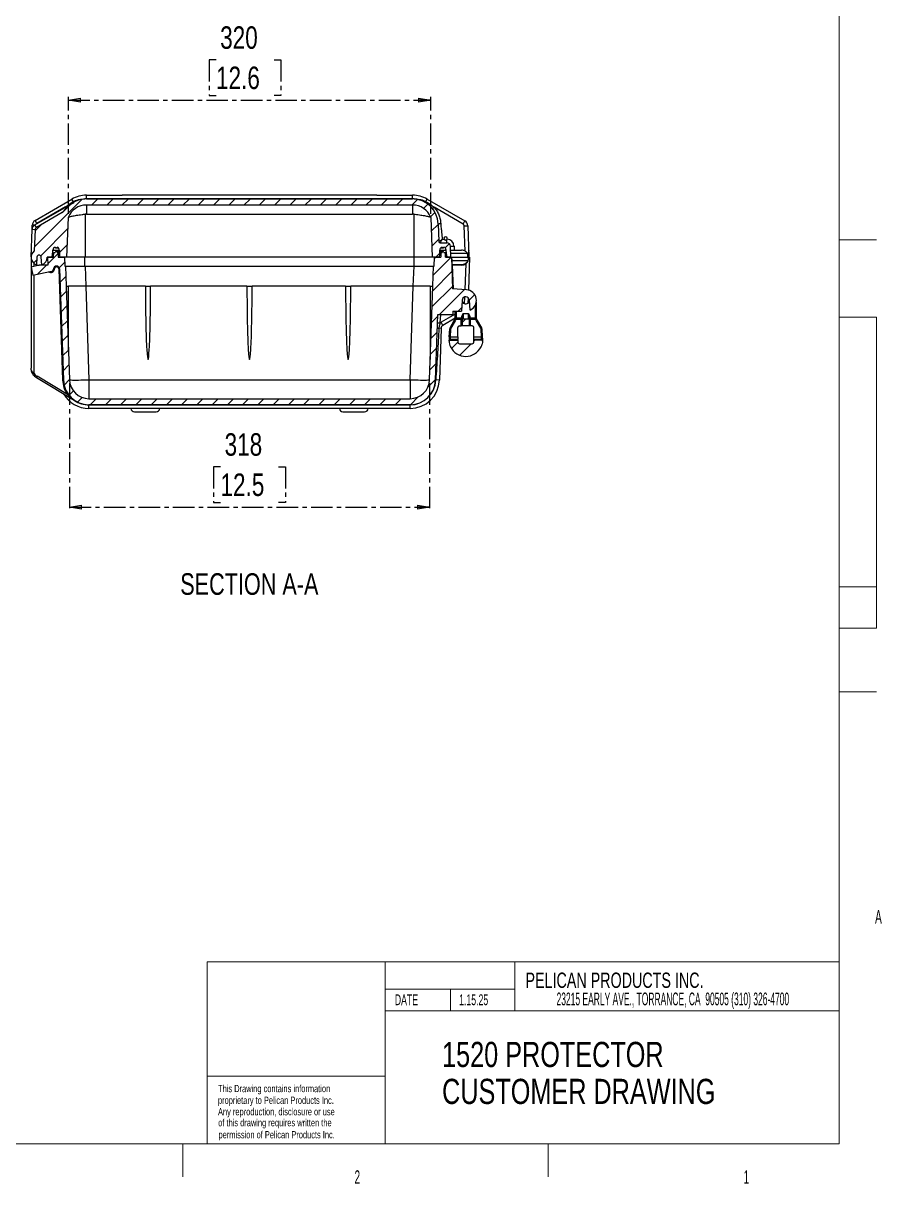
# Model space of a CAD drawing. Header units: millimetres. Extents: x 12 to 854, y 4 to 555.
# Drawn here: x 601.4 to 854.2, y 5.6 to 347.2 of the extents above; entities that cross this region are included whole.
import ezdxf

# ---------------------------------------------------------------- set-up
doc = ezdxf.new("R2010")
doc.units = ezdxf.units.MM
doc.linetypes.add('CENTER', pattern=[10.16, 6.35, -1.27, 1.27, -1.27])
doc.layers.add('DEFAULT_1', color=7, linetype='CENTER')
doc.styles.add('SLDTEXTSTYLE0', font='TXT', dxfattribs={"width": 0.497368})
doc.styles.add('SLDTEXTSTYLE1', font='TXT', dxfattribs={"width": 0.7})
doc.styles.add('SLDTEXTSTYLE2', font='TXT', dxfattribs={"width": 0.75})
doc.styles.add('SLDTEXTSTYLE3', font='TXT', dxfattribs={"width": 0.56})
doc.styles.add('SLDTEXTSTYLE4', font='TXT', dxfattribs={"width": 0.605})
doc.dimstyles.new('SLDDIMSTYLE0', dxfattribs={"dimtxt": 6.614583, "dimasz": 3.556, "dimexe": 0, "dimexo": 0.0625, "dimgap": 1.653646, "dimtad": 1, "dimdec": 0, "dimlfac": 3, "dimrnd": 1e-09, "dimzin": 12, "dimdsep": 46, "dimtxsty": 'SLDTEXTSTYLE2', "dimblk1": 'CLOSED', "dimblk2": 'CLOSED', "dimsah": 1, "dimcen": 0.09, "dimadec": 0, "dimazin": 3, "dimtfac": 1, "dimtdec": 0, "dimtofl": 0, "dimtmove": 0, "dimatfit": 3, "dimldrblk": 'CLOSED', "dimfxl": 1, "dimfrac": 2, "dimtolj": 1, "dimtzin": 12, "dimarcsym": 0})

# ---------------------------------------------------------------- blocks, each defined once
blk = doc.blocks.new('SW_NOTE_0')
at = {"color": 0, "linetype": 'Continuous', "lineweight": 0, "char_height": 7.4083, "attachment_point": 1, "style": 'SLDTEXTSTYLE2'}
for s, insert in [('1520 PROTECTOR', (0, 9.55)), ('CUSTOMER DRAWING', (0, -1.33))]:
    blk.add_mtext(s, dxfattribs=dict(at, insert=insert))
blk = doc.blocks.new('_Closed')
at = {"color": 0, "linetype": 'ByBlock', "lineweight": -2}
for p, q in [((-1, 0.166667), (0, 0)), ((-1, 0.166667), (-1, -0.166667)), ((0, 0), (-1, -0.166667)), ((0, 0), (-1, 0))]:
    blk.add_line(p, q, dxfattribs=at)
blk = doc.blocks.new('_D_3')
at = {"layer": 'DEFAULT_1'}
for p, q in [((658.16, 336.44), (656.15, 336.44)), ((656.15, 336.44), (656.15, 325.93)), ((675.26, 336.44), (677.27, 336.44)), ((677.27, 336.44), (677.27, 325.93)), ((614.68, 291.09), (614.68, 325.59)), ((614.68, 324.59), (721.38, 324.59)), ((656.15, 325.93), (658.16, 325.93)), ((677.27, 325.93), (675.26, 325.93)), ((721.38, 291.09), (721.38, 325.59))]:
    blk.add_line(p, q, dxfattribs=at)
at = {"layer": 'DEFAULT_1', "xscale": 3.556, "yscale": 3.556, "rotation": 180}
blk.add_blockref('_Closed', (614.68, 324.59, 33.4), dxfattribs=at)
at = {"layer": 'DEFAULT_1', "xscale": 3.556, "yscale": 3.556}
blk.add_blockref('_Closed', (721.38, 324.59, 33.4), dxfattribs=at)
at = {"layer": 'DEFAULT_1', "char_height": 6.615, "attachment_point": 1, "style": 'SLDTEXTSTYLE2'}
for s, insert in [('320', (659.38, 346.31)), ('12.6', (658.16, 334.46))]:
    blk.add_mtext(s, dxfattribs=dict(at, insert=insert))
blk = doc.blocks.new('_D_4')
at = {"layer": 'DEFAULT_1'}
for p, q in [((615.01, 241.28), (615.01, 203.83)), ((721.04, 241.28), (721.04, 203.83)), ((659.48, 216.68), (657.46, 216.68)), ((657.46, 216.68), (657.46, 206.17)), ((676.58, 216.68), (678.59, 216.68)), ((678.59, 216.68), (678.59, 206.17)), ((657.46, 206.17), (659.48, 206.17)), ((678.59, 206.17), (676.58, 206.17)), ((615.01, 204.83), (721.04, 204.83))]:
    blk.add_line(p, q, dxfattribs=at)
at = {"layer": 'DEFAULT_1', "xscale": 3.556, "yscale": 3.556, "rotation": 180}
blk.add_blockref('_Closed', (615.01, 204.83, 33.4), dxfattribs=at)
at = {"layer": 'DEFAULT_1', "xscale": 3.556, "yscale": 3.556}
blk.add_blockref('_Closed', (721.04, 204.83, 33.4), dxfattribs=at)
at = {"layer": 'DEFAULT_1', "char_height": 6.615, "attachment_point": 1, "style": 'SLDTEXTSTYLE2'}
for s, insert in [('318', (660.69, 226.55)), ('12.5', (659.48, 214.7))]:
    blk.add_mtext(s, dxfattribs=dict(at, insert=insert))

msp = doc.modelspace()

# ---------------------------------------------------------------- hatches: boundary and pattern name
at = {"layer": 'DEFAULT_1', "linetype": 'Continuous', "lineweight": 18}
h = msp.add_hatch(dxfattribs=at)
h.set_pattern_fill('ANSI31', color=256, style=0)
edge = h.paths.add_edge_path(flags=0)
edge.add_line((716.03, 295.49), (620.02, 295.49))
edge.add_arc((620.02, 287.96), 7.54, 90, 139.0954)
edge.add_spline(control_points=[(614.33, 292.89), (614.25, 292.8), (614.16, 292.71), (614.08, 292.62), (613.99, 292.53), (613.91, 292.44), (613.82, 292.36), (613.65, 292.19), (613.47, 292.02), (613.29, 291.85), (613.17, 291.74), (613.05, 291.62), (612.91, 291.54)], knot_values=[0, 0, 0, 0, 0.001105, 0.001105, 0.001105, 0.002209, 0.002209, 0.002209, 0.004413, 0.004413, 0.004413, 0.005872, 0.005872, 0.005872, 0.005872], weights=[1, 1, 1, 1, 1, 1, 1, 1, 1, 1, 1, 1, 1], degree=3, periodic=0)
edge.add_line((612.91, 291.54), (605.28, 287.13))
edge.add_arc((605.69, 286.42), 0.82, 120, 178)
edge.add_line((604.87, 286.45), (604.65, 280.24))
edge.add_arc((606.08, 278.35), 2.37, 127.1596, 251.4632)
edge.add_line((605.33, 276.1), (605.45, 278.38))
edge.add_arc((606.08, 278.35), 0.635, 3, 177, ccw=False)
edge.add_line((606.72, 278.38), (606.84, 276.1))
edge.add_arc((606.08, 278.35), 2.37, 288.5368, 360)
edge.add_line((608.45, 278.35), (609.73, 278.35))
edge.add_line((609.73, 278.35), (609.97, 278.77))
edge.add_line((609.97, 278.77), (610.12, 280.45))
edge.add_arc((611.09, 280.37), 0.974, 104.9894, 175, ccw=False)
edge.add_arc((611.09, 281.34), 0.254, 187.4947, 352.5053)
edge.add_arc((611.09, 280.37), 0.974, 0, 75.0106, ccw=False)
edge.add_line((612.06, 280.37), (612.06, 278.77))
edge.add_line((612.06, 278.77), (612.31, 278.35))
edge.add_line((612.31, 278.35), (614.27, 278.35))
edge.add_line((614.27, 278.35), (614.68, 290.09))
edge.add_arc((620.02, 287.96), 5.76, 90, 158.2562, ccw=False)
edge.add_line((620.02, 293.71), (716.03, 293.71))
edge.add_arc((716.03, 287.96), 5.76, 21.7438, 90, ccw=False)
edge.add_line((721.38, 290.09), (721.79, 278.35))
edge.add_line((721.79, 278.35), (723.75, 278.35))
edge.add_line((723.75, 278.35), (723.99, 278.77))
edge.add_line((723.99, 278.77), (723.99, 280.37))
edge.add_arc((724.97, 280.37), 0.974, 104.9894, 180, ccw=False)
edge.add_arc((724.97, 281.34), 0.254, 187.4947, 352.5053)
edge.add_arc((724.97, 280.37), 0.974, 5, 75.0106, ccw=False)
edge.add_line((725.94, 280.45), (726.08, 278.77))
edge.add_line((726.08, 278.77), (726.33, 278.35))
edge.add_line((726.33, 278.35), (727.29, 278.35))
edge.add_line((727.29, 278.35), (727.18, 281.6))
edge.add_arc((726.16, 281.56), 1.02, 2, 90)
edge.add_line((726.16, 282.58), (724.17, 282.58))
edge.add_arc((724.17, 283), 0.423, 182, 270, ccw=False)
edge.add_line((723.75, 282.99), (723.56, 288.22))
edge.add_arc((716.03, 287.96), 7.54, 2, 90)
h = msp.add_hatch(dxfattribs=at)
h.set_pattern_fill('ANSI31', color=256, style=0)
edge = h.paths.add_edge_path(flags=0)
edge.add_line((724.71, 279.72), (724.38, 279.72))
edge.add_line((724.38, 279.72), (724.33, 278.35))
edge.add_line((724.33, 278.35), (722.52, 278.35))
edge.add_line((722.52, 278.35), (722.42, 275.7))
edge.add_line((722.42, 275.7), (722.21, 275.7))
edge.add_line((722.21, 275.7), (722.01, 269.88))
edge.add_line((722.01, 269.88), (721.04, 242.28))
edge.add_arc((715.29, 242.48), 5.76, 270, 358, ccw=False)
edge.add_line((715.29, 236.72), (620.76, 236.72))
edge.add_arc((620.76, 242.48), 5.76, 182, 270, ccw=False)
edge.add_line((615.01, 242.28), (614.04, 269.88))
edge.add_line((614.04, 269.88), (613.84, 275.7))
edge.add_line((613.84, 275.7), (613.63, 275.7))
edge.add_line((613.63, 275.7), (613.53, 278.35))
edge.add_line((613.53, 278.35), (611.72, 278.35))
edge.add_line((611.72, 278.35), (611.67, 279.72))
edge.add_line((611.67, 279.72), (611.34, 279.72))
edge.add_arc((611.09, 279.72), 0.254, 0, 180)
edge.add_line((610.83, 279.72), (610.36, 279.72))
edge.add_line((610.36, 279.72), (610.31, 278.35))
edge.add_line((610.31, 278.35), (608.58, 278.35))
edge.add_line((608.58, 278.35), (608.66, 275.98))
edge.add_line((608.66, 275.98), (606.08, 275.98))
edge.add_line((606.08, 275.98), (603.71, 275.47))
edge.add_line((603.71, 275.47), (604.21, 273.11))
edge.add_line((604.21, 273.11), (609.2, 274.17))
edge.add_arc((609.51, 274.92), 0.804, 247.9299, 357.6294)
edge.add_line((610.31, 274.88), (610.31, 274.9))
edge.add_arc((611.2, 274.87), 0.89, 2, 178, ccw=False)
edge.add_line((612.09, 274.9), (613.23, 242.22))
edge.add_arc((620.76, 242.48), 7.54, 182, 270)
edge.add_line((620.76, 234.95), (715.29, 234.95))
edge.add_arc((715.29, 242.48), 7.54, 270, 358)
edge.add_line((722.82, 242.22), (723.49, 261.46))
edge.add_line((723.49, 261.46), (727.91, 261.46))
edge.add_line((727.91, 261.46), (727.91, 262.51))
edge.add_line((727.91, 262.51), (730.43, 262.51))
edge.add_line((730.43, 262.51), (730.64, 265.65))
edge.add_arc((731.7, 265.65), 1.06, 4, 180, ccw=False)
edge.add_line((732.76, 265.72), (732.96, 262.78))
edge.add_arc((731.7, 265.65), 3.13, 293.7452, 446)
edge.add_line((731.92, 268.77), (727.79, 269.06))
edge.add_line((727.79, 269.06), (727.47, 278.35))
edge.add_line((727.47, 278.35), (725.74, 278.35))
edge.add_line((725.74, 278.35), (725.69, 279.72))
edge.add_line((725.69, 279.72), (725.22, 279.72))
edge.add_arc((724.96, 279.72), 0.254, 0, 180)
h = msp.add_hatch(dxfattribs=at)
h.set_pattern_fill('ANSI31', color=256, style=0)
edge = h.paths.add_edge_path(flags=0)
edge.add_spline(control_points=[(730.9, 260.27), (730.9, 260.27), (730.89, 260.27), (730.89, 260.27), (730.86, 260.27), (730.83, 260.27), (730.81, 260.26), (730.79, 260.25), (730.77, 260.24), (730.76, 260.23), (730.74, 260.22), (730.71, 260.2), (730.7, 260.17), (730.68, 260.15), (730.67, 260.12), (730.66, 260.1), (730.65, 260.07), (730.64, 260.04), (730.64, 260.02)], knot_values=[0.004331, 0.004331, 0.004331, 0.004331, 0.004354, 0.004354, 0.004354, 0.00461, 0.00461, 0.00461, 0.004767, 0.004767, 0.004767, 0.005024, 0.005024, 0.005024, 0.00528, 0.00528, 0.00528, 0.005522, 0.005522, 0.005522, 0.005522], weights=[1, 1, 1, 1, 1, 1, 1, 1, 1, 1, 1, 1, 1, 1, 1, 1, 1, 1, 1], degree=3, periodic=0)
edge.add_line((730.64, 260.02), (730.64, 260.02))
edge.add_line((730.64, 260.02), (730.64, 258.15))
edge.add_line((730.64, 258.15), (732.76, 258.15))
edge.add_line((732.76, 258.15), (732.76, 260.02))
edge.add_line((732.76, 260.02), (732.76, 260.02))
edge.add_spline(control_points=[(732.76, 260.02), (732.76, 260.04), (732.76, 260.06), (732.75, 260.08), (732.75, 260.1), (732.74, 260.13), (732.72, 260.16), (732.71, 260.18), (732.69, 260.2), (732.66, 260.22), (732.64, 260.24), (732.62, 260.25), (732.59, 260.26), (732.57, 260.26), (732.55, 260.27), (732.54, 260.27), (732.53, 260.27), (732.52, 260.27), (732.51, 260.27)], knot_values=[0.003664, 0.003664, 0.003664, 0.003664, 0.00384, 0.00384, 0.00384, 0.004096, 0.004096, 0.004096, 0.004353, 0.004353, 0.004353, 0.004609, 0.004609, 0.004609, 0.004768, 0.004768, 0.004768, 0.004855, 0.004855, 0.004855, 0.004855], weights=[1, 1, 1, 1, 1, 1, 1, 1, 1, 1, 1, 1, 1, 1, 1, 1, 1, 1, 1], degree=3, periodic=0)
edge.add_line((732.51, 260.27), (730.9, 260.27))
h = msp.add_hatch(dxfattribs=at)
h.set_pattern_fill('ANSI31', color=256, style=0)
edge = h.paths.add_edge_path(flags=0)
edge.add_line((736.61, 253.36), (736.6, 253.66))
edge.add_ellipse((736.34, 253.64), major_axis=(0, -0.28), ratio=0.906308, start_angle=93.6518, end_angle=180)
edge.add_line((736.34, 253.92), (734.07, 253.92))
edge.add_line((734.07, 253.92), (734.07, 253.37))
edge.add_arc((733.57, 253.37), 0.508, 270, 360, ccw=False)
edge.add_line((733.57, 252.86), (729.84, 252.86))
edge.add_arc((729.84, 253.37), 0.508, 180, 270, ccw=False)
edge.add_line((729.33, 253.37), (729.33, 253.92))
edge.add_line((729.33, 253.92), (727.06, 253.92))
edge.add_ellipse((727.06, 253.64), major_axis=(0, -0.28), ratio=0.906308, start_angle=180, end_angle=266.3482)
edge.add_line((726.81, 253.66), (726.79, 253.36))
edge.add_line((726.79, 253.36), (726.9, 252.75))
edge.add_ellipse((728.98, 253.2), major_axis=(0, 2.34), ratio=0.906308, start_angle=102.1556, end_angle=123.4045)
edge.add_ellipse((731.7, 255), major_axis=(0, 5.84), ratio=0.906308, start_angle=123.4045, end_angle=236.5955)
edge.add_ellipse((734.43, 253.2), major_axis=(0, 2.34), ratio=0.906308, start_angle=236.5955, end_angle=257.8444)
edge.add_line((736.51, 252.75), (736.61, 253.36))

# ---------------------------------------------------------------- linework, layer by layer
at = {"color": 7, "linetype": 'Continuous', "lineweight": 18}
for p, q in [((841.62, 545.76), (841.62, 17.38)), ((841.61, 283.49), (852.59, 283.49)), ((841.62, 260.75), (852.59, 260.75)), ((852.59, 260.75), (852.59, 169.21)), ((852.59, 181.38), (841.62, 181.38)), ((841.62, 169.21), (852.59, 169.21)), ((841.61, 150.44), (852.59, 150.44)), ((655.59, 70.98), (841.66, 70.98)), ((655.59, 17.38), (655.59, 70.98)), ((708.01, 17.38), (708.01, 70.98)), ((746.11, 56.56), (746.11, 70.98)), ((746.11, 62.91), (708.01, 62.91)), ((727.22, 56.56), (727.22, 62.84)), ((841.62, 56.56), (708.01, 56.56)), ((708.01, 37.31), (655.59, 37.31)), ((24.14, 17.38), (841.62, 17.38)), ((648.4, 17.38), (648.4, 7.7)), ((755.97, 17.38), (755.97, 7.7))]:
    msp.add_line(p, q, dxfattribs=at)
at = {"color": 7, "linetype": 'Continuous', "lineweight": 25}
for p, q in [((604.84, 287.89), (616.26, 294.48)), ((604.89, 289.19), (615.71, 295.43)), ((616.12, 294.71), (615.71, 295.43)), ((620.02, 295.53), (620.02, 296.59)), ((620.02, 296.59), (630.56, 296.59)), ((716.03, 295.53), (620.02, 295.53)), ((716.03, 295.49), (620.02, 295.49)), ((631.62, 296.59), (630.56, 296.59)), ((704.43, 296.59), (631.62, 296.59)), ((705.49, 296.59), (704.43, 296.59)), ((705.49, 296.59), (716.03, 296.59)), ((716.03, 295.53), (716.03, 296.59)), ((719.94, 294.73), (720.35, 295.43)), ((720.35, 295.43), (731.46, 289.02)), ((612.91, 291.54), (605.28, 287.13)), ((613.89, 293.16), (605.42, 288.27)), ((619.68, 291.04), (619.68, 278.35)), ((716.03, 293.71), (620.02, 293.71)), ((620.02, 293.71), (620.02, 291.06)), ((620.02, 291.06), (716.03, 291.06)), ((716.03, 293.71), (716.03, 291.06)), ((716.37, 291.04), (716.37, 278.35)), ((730.93, 288.11), (722.36, 293.05)), ((604, 286.48), (604.04, 287.78)), ((605.28, 287.13), (604.84, 287.89)), ((605.42, 288.27), (604.89, 289.19)), ((614.27, 278.35), (614.68, 290.09)), ((721.38, 290.09), (721.79, 278.35)), ((723.56, 288.22), (723.75, 282.99)), ((730.93, 288.11), (731.46, 289.02)), ((731.25, 287.58), (732.3, 287.61)), ((731.5, 280.16), (731.25, 287.58)), ((732.3, 287.61), (732.63, 278.35)), ((603.71, 278.43), (604, 286.48)), ((604.87, 286.45), (604, 286.48)), ((604.87, 286.45), (604.65, 280.24)), ((724.78, 283.64), (725.36, 283.64)), ((726.16, 283.61), (726.18, 283.64)), ((726.16, 282.58), (726.16, 283.61)), ((609.97, 278.77), (610.12, 280.45)), ((611.09, 281.09), (611.75, 281.09)), ((612.06, 280.37), (612.06, 278.77)), ((723.99, 280.37), (723.99, 278.77)), ((724.17, 282.58), (726.16, 282.58)), ((724.31, 281.09), (724.97, 281.09)), ((726.08, 278.77), (725.94, 280.45)), ((727.18, 281.6), (728.24, 281.64)), ((727.29, 278.35), (727.18, 281.6)), ((727.22, 280.46), (730.46, 280.46)), ((728.24, 281.64), (728.28, 280.46)), ((732.59, 280.15), (732.56, 280.27)), ((603.71, 278.35), (603.71, 245.67)), ((605.45, 278.38), (605.33, 276.1)), ((606.84, 276.1), (606.72, 278.38)), ((609.73, 278.35), (608.45, 278.35)), ((608.58, 278.35), (608.66, 275.98)), ((608.58, 278.35), (610.31, 278.35)), ((609.73, 278.35), (609.97, 278.77)), ((609.97, 278.77), (610.32, 278.77)), ((610.31, 278.35), (610.36, 279.72)), ((610.36, 279.72), (610.83, 279.72)), ((612.06, 279.98), (611.09, 279.98)), ((611.34, 279.72), (611.67, 279.72)), ((611.67, 279.72), (611.72, 278.35)), ((612.06, 279.72), (611.67, 279.72)), ((611.72, 278.35), (613.53, 278.35)), ((612.06, 278.77), (612.31, 278.35)), ((614.27, 278.35), (612.31, 278.35)), ((613.53, 278.35), (613.63, 275.7)), ((619.68, 278.35), (614.27, 278.35)), ((619.5, 275.7), (619.5, 278.35)), ((716.37, 278.35), (619.68, 278.35)), ((721.79, 278.35), (716.37, 278.35)), ((716.55, 275.7), (716.55, 278.35)), ((723.75, 278.35), (721.79, 278.35)), ((722.42, 275.7), (722.52, 278.35)), ((722.52, 278.35), (724.33, 278.35)), ((723.99, 278.77), (723.75, 278.35)), ((724.96, 279.98), (723.99, 279.98)), ((724.38, 279.72), (723.99, 279.72)), ((724.38, 279.72), (724.33, 278.35)), ((724.38, 279.72), (724.71, 279.72)), ((725.22, 279.72), (725.69, 279.72)), ((725.74, 278.35), (725.69, 279.72)), ((725.73, 278.77), (726.08, 278.77)), ((725.74, 278.35), (727.47, 278.35)), ((726.33, 278.35), (726.08, 278.77)), ((727.29, 278.35), (726.33, 278.35)), ((732.16, 279.44), (727.26, 279.44)), ((727.47, 278.35), (727.79, 269.06)), ((727.47, 278.35), (727.52, 278.35)), ((727.52, 278.35), (727.56, 277.25)), ((727.52, 278.35), (732.49, 278.35)), ((732.33, 277.25), (727.56, 277.25)), ((732.8, 278.35), (732.47, 268.68)), ((732.49, 278.35), (732.49, 278.35)), ((606.08, 275.98), (603.71, 275.47)), ((603.71, 275.47), (604.21, 273.11)), ((604.21, 273.11), (609.2, 274.17)), ((604.59, 275.66), (604.59, 276.5)), ((608.66, 275.98), (606.08, 275.98)), ((610.31, 274.9), (610.31, 274.88)), ((610.58, 274.87), (610.58, 274.89)), ((611.85, 274.89), (612.99, 242.21)), ((612.09, 274.9), (613.23, 242.22)), ((613.63, 275.7), (613.84, 275.7)), ((613.84, 275.7), (614.04, 269.88)), ((613.84, 275.7), (619.59, 275.7)), ((619.59, 275.7), (619.8, 269.88)), ((619.59, 275.7), (716.46, 275.7)), ((716.25, 269.88), (716.46, 275.7)), ((716.46, 275.7), (722.21, 275.7)), ((722.01, 269.88), (722.21, 275.7)), ((722.21, 275.7), (722.42, 275.7)), ((727.55, 276.05), (727.72, 276.06)), ((727.72, 276.23), (730.46, 276.23)), ((727.72, 276.23), (727.72, 276.06)), ((730.46, 276.06), (727.72, 276.06)), ((730.46, 276.23), (730.46, 276.06)), ((731.59, 276.53), (731.68, 276.41)), ((604.59, 244.12), (604.59, 273.19)), ((614.04, 269.88), (615.01, 242.28)), ((614.04, 269.88), (614.7, 269.88)), ((614.7, 251.07), (614.7, 269.88)), ((619.8, 269.88), (620.76, 242.28)), ((637.38, 269.88), (619.8, 269.88)), ((637.38, 269.88), (638.89, 269.88)), ((667.27, 269.88), (638.89, 269.88)), ((667.27, 269.88), (668.78, 269.88)), ((696.31, 269.88), (668.78, 269.88)), ((696.31, 269.88), (697.82, 269.88)), ((716.25, 269.88), (697.82, 269.88)), ((715.29, 242.28), (716.25, 269.88)), ((721.04, 242.28), (722.01, 269.88)), ((721.25, 269.88), (721.25, 248.3)), ((721.25, 269.88), (722.01, 269.88)), ((731.92, 268.77), (727.79, 269.06)), ((732.39, 266.45), (732.33, 264.79)), ((730.64, 265.65), (730.43, 262.51)), ((732.96, 262.78), (732.76, 265.72)), ((734.79, 265.13), (734.79, 260.27)), ((722.82, 242.22), (723.49, 261.46)), ((723.49, 261.46), (727.91, 261.46)), ((728.61, 260.4), (724.98, 258.3)), ((727.08, 257.61), (728.31, 259.74)), ((728.53, 259.62), (727.3, 257.49)), ((727.91, 262.51), (730.43, 262.51)), ((727.91, 262.51), (727.91, 261.46)), ((728.31, 259.74), (728.61, 260.27)), ((728.61, 260.27), (728.61, 262.51)), ((728.67, 260.27), (728.7, 260.31)), ((728.93, 260.22), (728.87, 260.44)), ((729.22, 260.26), (729.22, 260.49)), ((729.22, 260.49), (730.39, 260.49)), ((729.22, 260.26), (729.22, 260.02)), ((730.39, 260.26), (729.22, 260.26)), ((730.39, 260.02), (729.22, 260.02)), ((730.39, 260.26), (730.39, 260.49)), ((730.39, 260.49), (730.48, 260.49)), ((730.64, 260.27), (730.39, 260.26)), ((730.39, 260.26), (730.39, 260.02)), ((730.39, 258.15), (730.39, 260.02)), ((730.48, 260.49), (730.48, 260.64)), ((730.64, 260.02), (730.64, 260.64)), ((730.64, 260.02), (730.64, 258.15)), ((730.64, 260.02), (730.64, 260.02)), ((730.9, 261.79), (732.51, 261.79)), ((730.9, 261.79), (730.9, 260.27)), ((730.9, 260.27), (732.51, 260.27)), ((732.51, 260.27), (732.51, 261.79)), ((732.76, 260.64), (732.76, 260.02)), ((733.02, 260.26), (732.76, 260.27)), ((732.76, 260.02), (732.76, 260.02)), ((732.76, 258.15), (732.76, 260.02)), ((732.93, 260.64), (732.93, 260.49)), ((732.93, 260.49), (733.02, 260.49)), ((733.02, 260.49), (733.02, 260.26)), ((733.02, 260.49), (734.18, 260.49)), ((733.02, 260.02), (733.02, 260.26)), ((734.18, 260.26), (733.02, 260.26)), ((733.02, 260.02), (733.02, 258.15)), ((734.18, 260.02), (733.02, 260.02)), ((734.18, 260.49), (734.18, 260.26)), ((734.18, 260.02), (734.18, 260.26)), ((734.54, 260.44), (734.48, 260.22)), ((734.71, 260.31), (734.74, 260.27)), ((734.79, 260.27), (735.1, 259.74)), ((736.11, 257.49), (734.88, 259.62)), ((735.1, 259.74), (736.33, 257.61)), ((724.45, 257.42), (723.79, 257.44)), ((724.45, 257.42), (723.92, 242.18)), ((724.98, 258.3), (724.45, 259.22)), ((726.93, 257.18), (726.79, 254.5)), ((726.93, 257.18), (726.79, 254.5)), ((726.84, 254.91), (726.96, 257.23)), ((726.96, 257.23), (726.93, 257.18)), ((727.04, 257.55), (727.08, 257.61)), ((727.22, 257.22), (727.1, 254.9)), ((729.33, 254.9), (729.33, 257.65)), ((729.84, 258.15), (730.39, 258.15)), ((730.64, 258.15), (730.39, 258.15)), ((732.76, 258.15), (730.64, 258.15)), ((733.02, 258.15), (732.76, 258.15)), ((733.57, 258.15), (733.02, 258.15)), ((734.07, 254.9), (734.07, 257.65)), ((736.31, 254.9), (736.19, 257.22)), ((736.33, 257.61), (736.36, 257.55)), ((736.44, 257.23), (736.56, 254.91)), ((736.47, 257.18), (736.44, 257.23)), ((736.61, 254.5), (736.47, 257.18)), ((736.61, 254.5), (736.47, 257.18)), ((736.47, 257.18), (736.47, 257.18)), ((726.79, 254.5), (726.79, 253.36)), ((726.81, 253.66), (726.79, 253.36)), ((726.79, 253.36), (726.9, 252.75)), ((726.81, 253.66), (726.81, 253.93)), ((727.06, 254.15), (727.06, 253.92)), ((729.33, 254.15), (727.06, 254.15)), ((727.06, 253.92), (729.33, 253.92)), ((727.1, 254.9), (729.33, 254.9)), ((729.33, 254.9), (729.33, 254.15)), ((729.33, 253.92), (729.33, 254.15)), ((729.33, 253.92), (729.33, 253.37)), ((729.84, 252.86), (733.57, 252.86)), ((734.07, 254.9), (736.31, 254.9)), ((734.07, 254.15), (734.07, 254.9)), ((734.07, 253.92), (734.07, 254.15)), ((736.34, 254.15), (734.07, 254.15)), ((734.07, 253.37), (734.07, 253.92)), ((736.34, 253.92), (734.07, 253.92)), ((736.34, 253.92), (736.34, 254.15)), ((736.61, 253.36), (736.51, 252.75)), ((736.6, 253.93), (736.6, 253.66)), ((736.6, 253.66), (736.61, 253.36)), ((736.61, 254.5), (736.61, 253.36)), ((605.26, 242.95), (616.9, 236.01)), ((614.43, 237.96), (605.46, 243.31)), ((722.89, 243.09), (722.86, 242.22)), ((620.76, 242.28), (620.76, 236.72)), ((620.76, 242.28), (715.29, 242.28)), ((715.29, 242.28), (715.29, 236.72)), ((723.92, 242.18), (722.86, 242.22)), ((620.76, 236.72), (715.29, 236.72)), ((620.76, 234.95), (715.29, 234.95)), ((715.29, 234.9), (620.76, 234.9)), ((620.76, 233.85), (620.76, 234.9)), ((715.29, 233.85), (620.76, 233.85)), ((634.16, 232.83), (640.51, 232.83)), ((695.54, 232.83), (701.89, 232.83)), ((715.29, 233.85), (715.29, 234.9))]:
    msp.add_line(p, q, dxfattribs=at)
at = {"color": 8, "linetype": 'Continuous', "lineweight": 25}
for p, q in [((613.82, 293.07), (613.89, 293.16)), ((604.65, 287.76), (604.04, 287.78)), ((610.12, 280.45), (612.06, 280.45)), ((724, 280.45), (725.94, 280.45)), ((727.72, 276.06), (727.96, 269.05)), ((731.68, 276.41), (731.41, 268.81)), ((619.8, 269.88), (614.7, 269.88)), ((721.25, 269.88), (716.25, 269.88)), ((731.34, 266.64), (731.27, 264.68)), ((734.54, 260.44), (734.54, 264.32)), ((724.15, 259.01), (724.32, 261.46)), ((728.61, 261.62), (724.45, 259.22)), ((728.87, 262.51), (728.87, 260.44)), ((726.93, 257.18), (726.93, 257.18))]:
    msp.add_line(p, q, dxfattribs=at)
at = {"color": 7, "linetype": 'Continuous', "lineweight": 25, "flags": 128}
for points in [[(732.61, 280.16), (732.6, 280.16), (732.59, 280.15)], [(605.33, 276.1), (605.56, 276.03), (606.08, 275.98)], [(730.64, 260.64), (730.64, 260.64), (730.63, 260.64), (730.62, 260.64), (730.6, 260.64), (730.57, 260.64), (730.54, 260.64), (730.51, 260.64), (730.48, 260.64)], [(732.93, 260.64), (732.9, 260.64), (732.87, 260.64), (732.84, 260.64), (732.81, 260.64), (732.79, 260.64), (732.77, 260.64), (732.76, 260.64), (732.76, 260.64)], [(722.82, 242.22), (722.86, 242.71), (722.89, 243.09)], [(615.01, 242.28), (615.07, 242.25), (615.24, 242.23), (615.53, 242.22), (615.92, 242.2), (616.41, 242.2), (616.99, 242.2), (617.65, 242.2), (618.37, 242.22), (619.14, 242.23), (619.94, 242.25), (620.76, 242.28)], [(715.29, 242.28), (716.11, 242.25), (716.91, 242.23), (717.68, 242.22), (718.4, 242.2), (719.06, 242.2), (719.64, 242.2), (720.13, 242.2), (720.52, 242.22), (720.81, 242.23), (720.98, 242.25), (721.04, 242.28)]]:
    msp.add_lwpolyline(points, dxfattribs=at)
at = {"color": 7, "linetype": 'Continuous', "lineweight": 25}
for centre, radius, start, end in [((620.02, 287.96), 7.54, 90, 139.0954), ((620.02, 287.96), 8.64, 90, 120), ((620.02, 287.96), 7.58, 90, 93.683), ((716.03, 287.96), 8.64, 60, 90), ((716.03, 287.96), 7.58, 86.7285, 90), ((716.03, 287.96), 7.54, 2, 90), ((620.02, 287.96), 5.76, 90, 158.2562), ((620.02, 288.13), 2.94, 90, 96.7009), ((716.03, 287.96), 5.76, 21.7438, 90), ((716.03, 288.13), 2.94, 83.2991, 90), ((605.69, 286.42), 1.69, 120, 178), ((605.73, 287.72), 1.69, 120, 178), ((605.69, 286.42), 0.82, 120, 178), ((730.61, 287.56), 0.635, 2, 60), ((730.61, 287.56), 1.69, 2, 60), ((725.77, 283.9), 0.487, 327.3669, 212.6245), ((726.16, 281.56), 2.07, 2, 89.557), ((606.08, 278.35), 2.37, 127.1596, 251.4632), ((611.09, 280.37), 0.974, 104.9894, 175), ((611.09, 281.34), 0.254, 187.4947, 352.5053), ((611.09, 280.37), 0.974, 0, 75.0106), ((724.17, 283), 0.423, 182, 270), ((724.97, 280.37), 0.974, 104.9894, 180), ((724.97, 281.34), 0.254, 187.4947, 352.5053), ((724.97, 280.37), 0.974, 5, 75.0106), ((726.16, 281.56), 1.02, 2, 90), ((682.97, 276.63), 49.74, 1.9384, 4.0665), ((682.97, 276.63), 49.76, 1.9794, 4.0745), ((606.08, 278.35), 0.635, 3, 177), ((606.08, 278.35), 2.37, 288.5368, 0), ((611.09, 279.72), 0.254, 0, 180), ((724.96, 279.72), 0.254, 0, 180), ((727.55, 277.15), 0.0977, 88.3003, 118.5236), ((732.55, 278.82), 1.59, 261.9623, 262.5879), ((732.72, 278.4), 0.232, 193.2584, 193.7016), ((609.52, 274.92), 1.06, 230.8244, 357.6769), ((609.51, 274.92), 0.804, 247.9299, 357.6294), ((611.2, 274.87), 0.89, 2, 178), ((609.21, 237.75), 37.16, 87.8934, 88.3055), ((611.21, 274.87), 0.636, 2, 178), ((610.78, 307.16), 32.29, 271.8969, 272.324), ((727.72, 276.06), 0.169, 90, 182), ((731.7, 265.65), 1.06, 90, 4), ((731.7, 265.65), 1.06, 4, 180), ((731.7, 265.65), 3.13, 293.7452, 86), ((729.22, 259.21), 1.06, 121.626, 150), ((726.4, 256.05), 4.16, 59.1372, 62.6099), ((729.22, 259.22), 0.804, 90, 150), ((728.55, 260.23), 0.169, 313.8983, 28.4992), ((734.18, 259.22), 0.804, 30, 90), ((734.85, 260.23), 0.169, 151.5008, 226.1017), ((734.18, 259.21), 1.06, 30, 58.374), ((737.01, 256.05), 4.16, 117.3901, 120.8628), ((725.51, 257.38), 2.12, 120, 129.9238), ((725.51, 257.38), 1.06, 120, 178), ((727.78, 257.13), 0.844, 150.0017, 177.0685), ((726.96, 253.38), 3.85, 86.1117, 89.8859), ((725.16, 253.92), 4.16, 59.1372, 62.6099), ((729.84, 257.65), 0.508, 90, 180), ((733.57, 257.65), 0.508, 0, 90), ((738.24, 253.92), 4.16, 117.3901, 120.8628), ((736.45, 253.38), 3.85, 90.1141, 93.8883), ((735.63, 257.13), 0.844, 2.9315, 29.9983), ((727.05, 253.91), 0.245, 87.5483, 173.539), ((726.84, 251.06), 3.85, 86.1117, 89.8859), ((729.84, 253.37), 0.508, 180, 270), ((733.57, 253.37), 0.508, 270, 0), ((736.57, 251.06), 3.85, 90.1141, 93.8883), ((736.36, 253.91), 0.245, 6.461, 92.4517), ((606.42, 241.28), 3.38, 122.74, 129.6142), ((606.89, 245.67), 3.18, 214.4068, 239.1988), ((606.87, 245.67), 2.75, 214.4068, 239.1988), ((607.37, 242.06), 2.29, 146.667, 157.02), ((611.92, 274.48), 32.29, 271.8969, 272.324), ((620.77, 242.48), 7.79, 182, 215.4576), ((620.76, 242.48), 7.54, 182, 270), ((620.76, 242.48), 5.76, 182, 270), ((715.29, 242.48), 5.76, 270, 358), ((715.29, 242.48), 7.54, 270, 358), ((715.29, 242.48), 7.58, 270, 358), ((715.29, 242.48), 8.64, 270, 358), ((620.76, 242.48), 8.64, 209.955, 270), ((613.33, 239.61), 1.98, 303.7466, 310.8014), ((634.16, 233.89), 1.06, 182.2924, 270), ((640.51, 233.89), 1.06, 270, 357.7076), ((695.54, 233.89), 1.06, 182.2924, 270), ((701.89, 233.89), 1.06, 270, 357.7076)]:
    msp.add_arc(centre, radius, start, end, dxfattribs=at)
at = {"color": 8, "linetype": 'Continuous', "lineweight": 25}
for centre, radius, start, end in [((605.73, 287.72), 0.635, 120, 141.0395), ((620.76, 242.48), 7.58, 235.9636, 270)]:
    msp.add_arc(centre, radius, start, end, dxfattribs=at)
at = {"color": 7, "linetype": 'Continuous', "lineweight": 25}
for centre, major_axis, ratio, start_param, end_param in [((730.46, 279.4), (1.5, 0), 0.707107, 0.795391, 1.570796), ((727.68, 277.29), (-0.04, 1.06), 0.112949, 1.601068, 3.136958), ((727.95, 381.85), (-4.36, 103.51), 0.007219, 2.995683, 3.141288), ((727.43, 158.28), (5.06, 120.07), 0.007219, 0.0041, 0.135533), ((727.55, 158.28), (4.94, 120.07), 0.006224, 0.004086, 0.135519), ((730.46, 277.29), (1.62, 0), 0.654729, 4.712389, 5.485712), ((730.46, 277.29), (-1.74, 0), 0.707107, 1.570796, 2.344119), ((638.14, 269.88), (0, 21.58), 0.034921, 1.570796, 4.712389), ((668.03, 269.88), (0, 21.58), 0.034921, 1.570796, 4.712389), ((697.07, 269.88), (0, 21.58), 0.034921, 1.570796, 4.712389), ((730.39, 260.02), (0.254, 0), 0.017452, 0, 1.570796), ((733.02, 260.02), (0.254, 0), 0.017452, 1.570796, 3.141593), ((727.81, 257.19), (0.815, 0.231), 0.999672, 2.342329, 2.814137), ((727.81, 257.19), (0.443, 0.395), 0.999214, 1.890325, 2.362133), ((735.6, 257.19), (0.443, -0.395), 0.999214, 0.77946, 1.251268), ((735.6, 257.19), (0.815, -0.231), 0.999672, 0.327456, 0.799263), ((726.87, 254.93), (0.06, 1.1), 0.024378, 1.589528, 2.706539), ((727.06, 253.64), (0, -0.28), 0.906308, 3.141593, 4.65461), ((727.13, 254.92), (0.058, 0.847), 0.031632, 1.590408, 2.707418), ((736.28, 254.92), (-0.058, 0.847), 0.031632, 3.575767, 4.692778), ((736.34, 253.64), (0, -0.28), 0.906308, 1.628575, 3.141593), ((736.53, 254.93), (-0.06, 1.1), 0.024378, 3.576646, 4.693657), ((728.98, 253.2), (0, 2.34), 0.906308, 1.763588, 2.109524), ((731.7, 255), (0, 5.84), 0.906308, 2.109524, 4.173661), ((734.43, 253.2), (0, 2.34), 0.906308, 4.173661, 4.519597)]:
    msp.add_ellipse(centre, major_axis=major_axis, ratio=ratio, start_param=start_param, end_param=end_param, dxfattribs=at)
for points, knots in [([(612.91, 291.54), (612.98, 291.62), (613.11, 291.8), (613.32, 292.04), (613.52, 292.26), (613.71, 292.47), (613.91, 292.66), (614.13, 292.88), (614.29, 293.03), (614.39, 293.11), (614.43, 293.15), (614.58, 293.28), (614.8, 293.47), (615.07, 293.68), (615.36, 293.9), (615.74, 294.17), (616.07, 294.37), (616.26, 294.48)], [0, 0, 0, 0, 0.068039, 0.142016, 0.211734, 0.264675, 0.325681, 0.394755, 0.471899, 0.473021, 0.48216, 0.50782, 0.605335, 0.677552, 0.737018, 0.853406, 1, 1, 1, 1]), ([(613.89, 293.16), (614.24, 293.45), (614.94, 294.04), (615.73, 294.49), (616.12, 294.71)], [0, 0, 0, 0, 0.500285, 1, 1, 1, 1]), ([(616.12, 294.71), (616.41, 294.85), (616.97, 295.11), (617.85, 295.36), (618.7, 295.51), (619.26, 295.51), (619.54, 295.52)], [0, 0, 0, 0, 0.2698146, 0.5264201, 0.769808, 1, 1, 1, 1]), ([(616.26, 294.48), (616.25, 294.48), (616.25, 294.49), (616.22, 294.54), (616.18, 294.62), (616.14, 294.68), (616.12, 294.71)], [0, 0, 0, 0, 0.242629, 0.5, 0.757371, 1, 1, 1, 1]), ([(619.54, 295.48), (619.54, 295.48), (619.54, 295.48), (619.54, 295.48), (619.54, 295.49), (619.54, 295.49), (619.54, 295.5), (619.54, 295.51), (619.54, 295.52)], [0, 0, 0, 0, 0.239459, 0.368362, 0.5, 0.631638, 0.760541, 1, 1, 1, 1]), ([(716.46, 295.52), (716.74, 295.52), (717.3, 295.52), (718.17, 295.39), (719.07, 295.14), (719.65, 294.87), (719.94, 294.73)], [0, 0, 0, 0, 0.226475, 0.468599, 0.726434, 1, 1, 1, 1]), ([(716.46, 295.52), (716.46, 295.52), (716.46, 295.51), (716.46, 295.5), (716.46, 295.49), (716.46, 295.49), (716.46, 295.48), (716.46, 295.48), (716.46, 295.48)], [0, 0, 0, 0, 0.2394691, 0.3683735, 0.5000107, 0.6316463, 0.7605462, 1, 1, 1, 1]), ([(719.94, 294.73), (719.92, 294.7), (719.88, 294.63), (719.84, 294.55), (719.81, 294.49), (719.8, 294.48), (719.8, 294.48)], [0, 0, 0, 0, 0.242887, 0.5, 0.757113, 1, 1, 1, 1]), ([(719.94, 294.73), (720.37, 294.49), (721.23, 294), (721.98, 293.37), (722.36, 293.05)], [0, 0, 0, 0, 0.499794, 1, 1, 1, 1]), ([(612.91, 291.54), (613.04, 291.64), (613.36, 291.9), (613.73, 292.27), (614.08, 292.62), (614.25, 292.8), (614.33, 292.89)], [0, 0, 0, 0, 0.248268, 0.623657, 0.811707, 1, 1, 1, 1]), ([(614.68, 290.09), (614.7, 290.11), (614.74, 290.16), (614.98, 290.24), (615.34, 290.34), (615.82, 290.45), (616.42, 290.57), (617.11, 290.69), (617.88, 290.81), (618.74, 290.93), (619.35, 291), (619.68, 291.04)], [0, 0, 0, 0, 0.106867, 0.216867, 0.323726, 0.43362, 0.541622, 0.652715, 0.761399, 0.873242, 1, 1, 1, 1]), ([(716.37, 291.04), (716.65, 291.01), (717.22, 290.94), (718.04, 290.83), (718.82, 290.71), (719.52, 290.59), (720.14, 290.47), (720.65, 290.36), (721.04, 290.26), (721.31, 290.16), (721.35, 290.12), (721.38, 290.09)], [0, 0, 0, 0, 0.108318, 0.219788, 0.328105, 0.439542, 0.54822, 0.660055, 0.768574, 0.880299, 1, 1, 1, 1]), ([(722.36, 293.05), (722.3, 293.01), (722.21, 292.93), (722.11, 292.85), (722.03, 292.79), (721.97, 292.74), (721.92, 292.7), (721.91, 292.69), (721.9, 292.68)], [0, 0, 0, 0, 0.239455, 0.368358, 0.499997, 0.631637, 0.760541, 1, 1, 1, 1]), ([(722.36, 293.05), (722.64, 292.71), (723.2, 292.03), (723.8, 290.85), (724.21, 289.57), (724.29, 288.69), (724.32, 288.25)], [0, 0, 0, 0, 0.247916, 0.497584, 0.748475, 1, 1, 1, 1]), ([(723.56, 288.22), (723.57, 288.22), (723.59, 288.22), (723.68, 288.22), (723.78, 288.23), (723.9, 288.23), (724.08, 288.24), (724.23, 288.24), (724.32, 288.25)], [0, 0, 0, 0, 0.239457, 0.368361, 0.5, 0.631639, 0.760543, 1, 1, 1, 1]), ([(724.32, 288.25), (724.35, 287.81), (724.41, 286.95), (724.64, 285.42), (724.73, 284.31), (724.78, 283.64)], [0, 0, 0, 0, 0.2796484, 0.5601888, 1, 1, 1, 1]), ([(723.75, 282.99), (723.75, 282.99), (723.77, 283), (723.89, 283.08), (724.1, 283.21), (724.37, 283.38), (724.57, 283.5), (724.66, 283.56), (724.69, 283.58), (724.73, 283.61), (724.75, 283.62), (724.77, 283.63), (724.77, 283.63), (724.78, 283.64), (724.78, 283.64), (724.78, 283.64)], [0, 0, 0, 0, 0.15841, 0.310704, 0.511747, 0.771185, 0.898347, 0.900002, 0.953955, 0.96393, 0.983273, 0.992237, 0.995845, 0.997883, 1, 1, 1, 1]), ([(724.17, 282.58), (724.17, 282.59), (724.18, 282.6), (724.25, 282.72), (724.38, 282.94), (724.54, 283.22), (724.65, 283.42), (724.71, 283.51), (724.73, 283.54), (724.75, 283.59), (724.76, 283.61), (724.77, 283.62), (724.78, 283.63), (724.78, 283.63), (724.78, 283.64), (724.78, 283.64)], [0, 0, 0, 0, 0.15841, 0.310705, 0.511747, 0.771185, 0.898601, 0.900002, 0.953975, 0.96393, 0.983274, 0.992237, 0.995845, 0.997835, 1, 1, 1, 1]), ([(725.36, 283.64), (725.39, 283.59), (725.46, 283.51), (725.61, 283.43), (725.77, 283.4), (725.93, 283.43), (726.07, 283.51), (726.14, 283.58), (726.16, 283.61)], [0, 0, 0, 0, 0.17164, 0.343103, 0.51712, 0.687659, 0.858096, 1, 1, 1, 1]), ([(731.5, 280.16), (731.65, 280.05), (731.85, 279.89), (732.04, 279.68), (732.12, 279.56), (732.16, 279.49), (732.16, 279.45), (732.16, 279.44)], [0, 0, 0, 0, 0.528788, 0.756815, 0.89068, 0.97013, 1, 1, 1, 1]), ([(732.56, 280.34), (732.56, 280.34), (732.59, 280.29), (732.6, 280.23), (732.61, 280.16)], [0, 0, 0, 0, 0.03377, 1, 1, 1, 1]), ([(731.59, 276.53), (731.67, 276.58), (731.74, 276.63), (731.89, 276.74), (731.95, 276.79), (732.08, 276.91), (732.14, 276.97), (732.23, 277.06), (732.25, 277.1), (732.29, 277.15), (732.3, 277.17), (732.32, 277.21), (732.33, 277.23), (732.33, 277.25)], [0, 0, 0, 0, 0.25, 0.25, 0.5, 0.5, 0.75, 0.75, 0.875, 0.875, 0.9375, 0.9375, 1, 1, 1, 1]), ([(732.35, 277.25), (732.34, 277.2), (732.33, 277.16), (732.29, 277.08), (732.26, 277.04), (732.19, 276.93), (732.13, 276.86), (732.01, 276.72), (731.95, 276.66), (731.82, 276.53), (731.75, 276.47), (731.68, 276.41)], [0, 0, 0, 0, 0.125, 0.125, 0.25, 0.25, 0.5, 0.5, 0.75, 0.75, 1, 1, 1, 1]), ([(732.49, 278.34), (732.49, 278.34), (732.49, 278.34), (732.49, 278.34), (732.49, 278.35), (732.49, 278.35), (732.49, 278.35)], [0, 0, 0, 0, 0.00000198414, 0.00000198414, 0.00000198414, 0.0000132613, 0.0000132613, 0.0000132613, 0.0000132613]), ([(732.49, 278.35), (732.51, 278.35), (732.54, 278.35), (732.58, 278.35), (732.61, 278.35), (732.64, 278.35), (732.67, 278.35), (732.7, 278.35), (732.72, 278.35), (732.72, 278.35)], [0, 0, 0, 0, 0.148233, 0.294674, 0.439322, 0.582178, 0.723243, 0.862517, 1, 1, 1, 1]), ([(732.72, 278.35), (732.73, 278.35), (732.75, 278.35), (732.76, 278.35), (732.78, 278.35), (732.79, 278.35), (732.8, 278.35), (732.8, 278.35), (732.8, 278.35), (732.8, 278.35)], [0, 0, 0, 0, 0.14446, 0.288385, 0.431776, 0.574632, 0.716954, 0.858743, 1, 1, 1, 1]), ([(610.31, 274.88), (610.31, 274.88), (610.32, 274.88), (610.34, 274.88), (610.36, 274.88), (610.41, 274.88), (610.44, 274.88), (610.51, 274.88), (610.54, 274.88), (610.58, 274.87)], [0, 0, 0, 0, 0.25, 0.25, 0.5, 0.5, 0.75, 0.75, 1, 1, 1, 1]), ([(728.31, 259.74), (728.31, 259.74), (728.37, 259.85), (728.49, 260.03), (728.64, 260.19), (728.7, 260.25)], [0, 0, 0, 0, 0.006284, 0.611118, 1, 1, 1, 1]), ([(728.61, 260.27), (728.62, 260.27), (728.62, 260.28), (728.65, 260.27), (728.67, 260.27)], [0, 0, 0, 0, 0.5340266, 1, 1, 1, 1]), ([(728.66, 260.11), (728.66, 260.11), (728.67, 260.12), (728.69, 260.14), (728.7, 260.18), (728.7, 260.23), (728.7, 260.25)], [0, 0, 0, 0, 0.015531, 0.295061, 0.64747, 1, 1, 1, 1]), ([(728.7, 260.25), (728.69, 260.25), (728.69, 260.26), (728.68, 260.27), (728.67, 260.27), (728.67, 260.27), (728.67, 260.27)], [0, 0, 0, 0, 0.236071, 0.471516, 0.886456, 1, 1, 1, 1]), ([(728.93, 260.22), (728.88, 260.21), (728.79, 260.18), (728.71, 260.13), (728.67, 260.11)], [0, 0, 0, 0, 0.4936, 1, 1, 1, 1]), ([(728.7, 260.31), (728.7, 260.31), (728.72, 260.34), (728.77, 260.39), (728.84, 260.42), (728.87, 260.44)], [0, 0, 0, 0, 0.010689, 0.535232, 1, 1, 1, 1]), ([(728.87, 260.44), (728.91, 260.45), (729.03, 260.48), (729.15, 260.49), (729.22, 260.49)], [0, 0, 0, 0, 0.356549, 1, 1, 1, 1]), ([(729.22, 260.26), (729.16, 260.26), (729.06, 260.25), (728.96, 260.23), (728.93, 260.22)], [0, 0, 0, 0, 0.6434594, 1, 1, 1, 1]), ([(730.48, 260.64), (730.49, 260.77), (730.54, 261.18), (730.76, 261.55), (730.9, 261.79), (730.9, 261.79)], [0, 0, 0, 0, 0.319321, 0.996565, 1, 1, 1, 1]), ([(730.48, 260.49), (730.48, 260.49), (730.48, 260.49), (730.51, 260.45), (730.56, 260.39), (730.61, 260.34), (730.64, 260.3), (730.64, 260.28), (730.64, 260.28)], [0, 0, 0, 0, 0.005145, 0.0746, 0.410025, 0.666353, 0.832645, 1, 1, 1, 1]), ([(730.9, 261.79), (730.9, 261.79), (730.9, 261.78), (730.87, 261.7), (730.79, 261.44), (730.68, 261.07), (730.65, 260.76), (730.64, 260.64)], [0, 0, 0, 0, 0.0037847, 0.024954, 0.2035712, 0.7019039, 1, 1, 1, 1]), ([(730.9, 260.27), (730.9, 260.27), (730.87, 260.27), (730.82, 260.26), (730.75, 260.23), (730.69, 260.18), (730.65, 260.1), (730.65, 260.05), (730.64, 260.02)], [0, 0, 0, 0, 0.019872, 0.233999, 0.367464, 0.582211, 0.796948, 1, 1, 1, 1]), ([(732.76, 260.64), (732.75, 260.76), (732.73, 261.07), (732.61, 261.44), (732.53, 261.7), (732.51, 261.78), (732.51, 261.79), (732.51, 261.79)], [0, 0, 0, 0, 0.298096, 0.796429, 0.975046, 0.996215, 1, 1, 1, 1]), ([(732.51, 261.79), (732.51, 261.79), (732.64, 261.55), (732.87, 261.18), (732.92, 260.77), (732.93, 260.64)], [0, 0, 0, 0, 0.003435, 0.680679, 1, 1, 1, 1]), ([(732.76, 260.02), (732.76, 260.04), (732.76, 260.09), (732.73, 260.16), (732.67, 260.22), (732.6, 260.26), (732.54, 260.27), (732.52, 260.27), (732.51, 260.27)], [0, 0, 0, 0, 0.147452, 0.36242, 0.577337, 0.791995, 0.926185, 1, 1, 1, 1]), ([(732.76, 260.28), (732.76, 260.28), (732.77, 260.3), (732.79, 260.34), (732.84, 260.39), (732.89, 260.45), (732.92, 260.49), (732.93, 260.49), (732.93, 260.49)], [0, 0, 0, 0, 0.167355, 0.333647, 0.589975, 0.9254, 0.994855, 1, 1, 1, 1]), ([(734.18, 260.49), (734.26, 260.49), (734.38, 260.48), (734.5, 260.45), (734.54, 260.44)], [0, 0, 0, 0, 0.643451, 1, 1, 1, 1]), ([(734.48, 260.22), (734.44, 260.23), (734.35, 260.25), (734.25, 260.26), (734.18, 260.26)], [0, 0, 0, 0, 0.356541, 1, 1, 1, 1]), ([(734.74, 260.11), (734.74, 260.11), (734.7, 260.14), (734.61, 260.18), (734.52, 260.21), (734.48, 260.22)], [0, 0, 0, 0, 0.009284, 0.506448, 1, 1, 1, 1]), ([(734.54, 260.44), (734.57, 260.42), (734.63, 260.39), (734.68, 260.34), (734.71, 260.31), (734.71, 260.31)], [0, 0, 0, 0, 0.4647683, 0.9893107, 1, 1, 1, 1]), ([(734.71, 260.25), (734.71, 260.23), (734.7, 260.18), (734.72, 260.14), (734.73, 260.12), (734.74, 260.11), (734.74, 260.11)], [0, 0, 0, 0, 0.352319, 0.704517, 0.984469, 1, 1, 1, 1]), ([(734.74, 260.27), (734.73, 260.27), (734.73, 260.27), (734.72, 260.26), (734.71, 260.25), (734.71, 260.25), (734.71, 260.25)], [0, 0, 0, 0, 0.358493, 0.720976, 0.954569, 1, 1, 1, 1]), ([(734.71, 260.25), (734.72, 260.23), (734.78, 260.18), (734.92, 260.02), (735.03, 259.85), (735.1, 259.74), (735.1, 259.74)], [0, 0, 0, 0, 0.085512, 0.388962, 0.993717, 1, 1, 1, 1]), ([(734.74, 260.27), (734.75, 260.27), (734.78, 260.28), (734.79, 260.27), (734.79, 260.27)], [0, 0, 0, 0, 0.465973, 1, 1, 1, 1]), ([(723.79, 257.44), (723.67, 255.05), (723.54, 252.66), (723.25, 247.87), (723.09, 245.48), (722.89, 243.09)], [0, 0, 0, 0, 0.5, 0.5, 1, 1, 1, 1]), ([(723.35, 257.46), (723.35, 257.46), (723.36, 257.46), (723.4, 257.46), (723.43, 257.46), (723.51, 257.45), (723.56, 257.45), (723.67, 257.45), (723.73, 257.45), (723.79, 257.44)], [0, 0, 0, 0, 0.25, 0.25, 0.5, 0.5, 0.75, 0.75, 1, 1, 1, 1]), ([(723.41, 259.03), (723.41, 259.03), (723.42, 259.03), (723.5, 259.03), (723.55, 259.03), (723.7, 259.02), (723.79, 259.02), (723.97, 259.01), (724.07, 259.01), (724.15, 259.01)], [0, 0, 0, 0, 0.25, 0.25, 0.5, 0.5, 0.75, 0.75, 1, 1, 1, 1]), ([(724.15, 259.01), (724.08, 258.81), (724, 258.58), (723.9, 258.19), (723.86, 258.05), (723.81, 257.75), (723.79, 257.6), (723.79, 257.44)], [0, 0, 0, 0, 0.5, 0.5, 0.75, 0.75, 1, 1, 1, 1]), ([(604.59, 244.12), (604.53, 244.18), (604.46, 244.23), (604.33, 244.35), (604.28, 244.41), (604.16, 244.53), (604.11, 244.6), (604.02, 244.73), (603.98, 244.79), (603.9, 244.92), (603.87, 244.99), (603.81, 245.12), (603.79, 245.19), (603.75, 245.33), (603.74, 245.4), (603.72, 245.54), (603.71, 245.61), (603.71, 245.67)], [0, 0, 0, 0, 0.125, 0.125, 0.25, 0.25, 0.375, 0.375, 0.5, 0.5, 0.625, 0.625, 0.75, 0.75, 0.875, 0.875, 1, 1, 1, 1]), ([(604.27, 243.88), (604.17, 244.02), (604.09, 244.16), (603.99, 244.38), (603.96, 244.45), (603.9, 244.6), (603.87, 244.68), (603.8, 244.9), (603.77, 245.06), (603.72, 245.36), (603.71, 245.52), (603.71, 245.67)], [0, 0, 0, 0, 0.25, 0.25, 0.375, 0.375, 0.5, 0.5, 0.75, 0.75, 1, 1, 1, 1]), ([(614.43, 237.96), (614.61, 237.77), (614.8, 237.59), (615.19, 237.23), (615.4, 237.06), (615.81, 236.74), (616.02, 236.58), (616.35, 236.36), (616.46, 236.29), (616.68, 236.15), (616.79, 236.08), (616.9, 236.01)], [0, 0, 0, 0, 0.25, 0.25, 0.5, 0.5, 0.75, 0.75, 0.875, 0.875, 1, 1, 1, 1])]:
    msp.add_open_spline(points, degree=3, knots=knots, dxfattribs=at)

# ---------------------------------------------------------------- block references
at = {"color": 7, "linetype": 'Continuous', "lineweight": 0}
msp.add_blockref('SW_NOTE_0', (724.72, 37.87), dxfattribs=at)

# ---------------------------------------------------------------- texts
for s, insert, char_height, attachment_point, style in [('A', (852.22, 86.21), 3.97, 1, 'SLDTEXTSTYLE3'), ('PELICAN PRODUCTS INC.', (749.28, 67.81), 4.5, 1, 'SLDTEXTSTYLE1'), ('23215 EARLY AVE., TORRANCE, CA  90505 (310) 326-4700', (792.67, 61.93), 3.75, 2, 'SLDTEXTSTYLE0'), ('DATE', (710.8, 61.39), 3.175, 1, 'SLDTEXTSTYLE4'), ('1.15.25', (729.74, 61.39), 3.175, 1, 'SLDTEXTSTYLE4'), ('This Drawing contains information', (658.77, 34.73), 2.1167, 1, 'SLDTEXTSTYLE2'), ('proprietary to Pelican Products Inc.', (658.74, 31.28), 2.1167, 1, 'SLDTEXTSTYLE2'), ('Any reproduction, disclosure or use', (658.75, 27.92), 2.1167, 1, 'SLDTEXTSTYLE2'), ('of this drawing requires written the', (658.81, 24.69), 2.1167, 1, 'SLDTEXTSTYLE2'), ('permission of Pelican Products Inc.', (658.9, 21.15), 2.1167, 1, 'SLDTEXTSTYLE2'), ('2', (698.94, 9.61), 3.97, 1, 'SLDTEXTSTYLE3'), ('1', (813.49, 9.61), 3.97, 1, 'SLDTEXTSTYLE3')]:
    msp.add_mtext(s, dxfattribs=dict(at, insert=insert, char_height=char_height, attachment_point=attachment_point, style=style))
at = {"layer": 'DEFAULT_1', "insert": (667.97, 185.34), "char_height": 6.35, "attachment_point": 2, "style": 'SLDTEXTSTYLE2'}
msp.add_mtext('SECTION A-A', dxfattribs=at)

# ---------------------------------------------------------------- dimensions: what is measured, and where the dimension line sits
at = {"layer": 'DEFAULT_1'}
for base, p1, p2, picture, middle in [((721.38, 324.59), (614.68, 290.09), (721.38, 290.09), '_D_3', (666.71, 324.59)), ((721.04, 204.83), (615.01, 242.28), (721.04, 242.28), '_D_4', (668.03, 204.83))]:
    dim = msp.add_linear_dim(base=base, p1=p1, p2=p2, dimstyle='SLDDIMSTYLE0', dxfattribs=at)
    dim.commit()
    dim.dimension.update_dxf_attribs({"geometry": picture, "text_midpoint": middle, "dimtype": 160})

doc.saveas('drawing.dxf')
